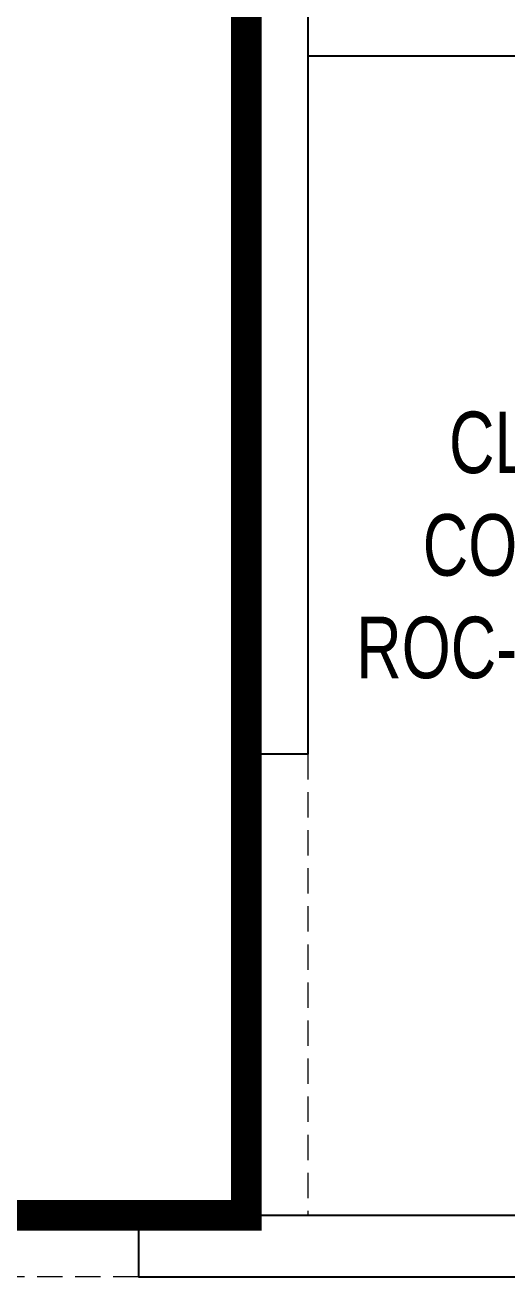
# Model space of a CAD drawing. Header units: feet. Extents: x 3559185 to 3582052, y -5471326 to -5463636.
# Drawn here: x 3574628 to 3575411, y -5469526 to -5467491 of the extents above; entities that cross this region are included whole.
import ezdxf

# ---------------------------------------------------------------- set-up
doc = ezdxf.new("R2010")
doc.units = ezdxf.units.FT
doc.header["$LTSCALE"] = 33
doc.header["$MEASUREMENT"] = 0
doc.linetypes.add('a_p6_plan_L18$0$HIDDEN', pattern=[0.375, 0.25, -0.125])
doc.linetypes.add('ACAD_ISO03W100', pattern=[30, 12, -18])
for name, color, linetype, lineweight in [('LENS-CURTAIN', 5, 'a_p6_plan_L18$0$HIDDEN', 9), ('LENS-PARTITION', 21, 'Continuous', 25), ('LENS_TEXT', 31, 'Continuous', 5), ('LK-TILES FINISH', 251, 'Continuous', 5)]:
    doc.layers.add(name, color=color, linetype=linetype, lineweight=lineweight)
doc.styles.get("Standard").update_dxf_attribs({"font": 'GILC____.TTF'})

msp = doc.modelspace()

# ---------------------------------------------------------------- linework, layer by layer
at = {"layer": 'LENS-CURTAIN', "ltscale": 5}
for points in [[(3575087.4, -5468676.1), (3575087.4, -5469426.1), (3574987.4, -5469426.1), (3574987.4, -5468676.1)], [(3574062.4, -5469426.1), (3574812.4, -5469426.1), (3574812.4, -5469526.1), (3574062.4, -5469526.1)]]:
    msp.add_lwpolyline(points, close=True, dxfattribs=at)
at = {"layer": 'LENS-PARTITION'}
for points in [[(3575087.4, -5468676.1), (3574987.4, -5468676.1), (3574987.4, -5467441.1), (3575087.4, -5467441.1)], [(3576572.4, -5467441.1), (3575087.4, -5467441.1), (3575087.4, -5467541.1), (3576572.4, -5467541.1)], [(3574812.4, -5469526.1), (3576637.4, -5469526.1), (3576637.4, -5469426.1), (3574812.4, -5469426.1)]]:
    msp.add_lwpolyline(points, close=True, dxfattribs=at)
at = {"layer": 'LK-TILES FINISH', "color": 212, "linetype": 'ACAD_ISO03W100', "ltscale": 0.05, "const_width": 50}
msp.add_lwpolyline([(3572487.4, -5466406.1), (3574187.4, -5466406.1), (3574187.4, -5465556.1), (3574987.4, -5465556.1), (3574987.4, -5469426.1), (3573612.4, -5469426.1), (3573612.4, -5467256.1), (3573312.4, -5467256.1), (3573312.4, -5467346.1), (3569652.4, -5467346.1), (3569652.4, -5467256.1), (3569427.4, -5467256.1)], dxfattribs=at)

# ---------------------------------------------------------------- texts
at = {"layer": 'LENS_TEXT', "linetype": 'Continuous', "ltscale": 3, "insert": (3575530.6, -5468336.9), "char_height": 100, "attachment_point": 5}
msp.add_mtext_dynamic_manual_height_columns('CLINIC-3 COMPACT ROC- MINSIGN', width=730.507, gutter_width=1, heights=[0], dxfattribs=at)

doc.saveas('drawing.dxf')
